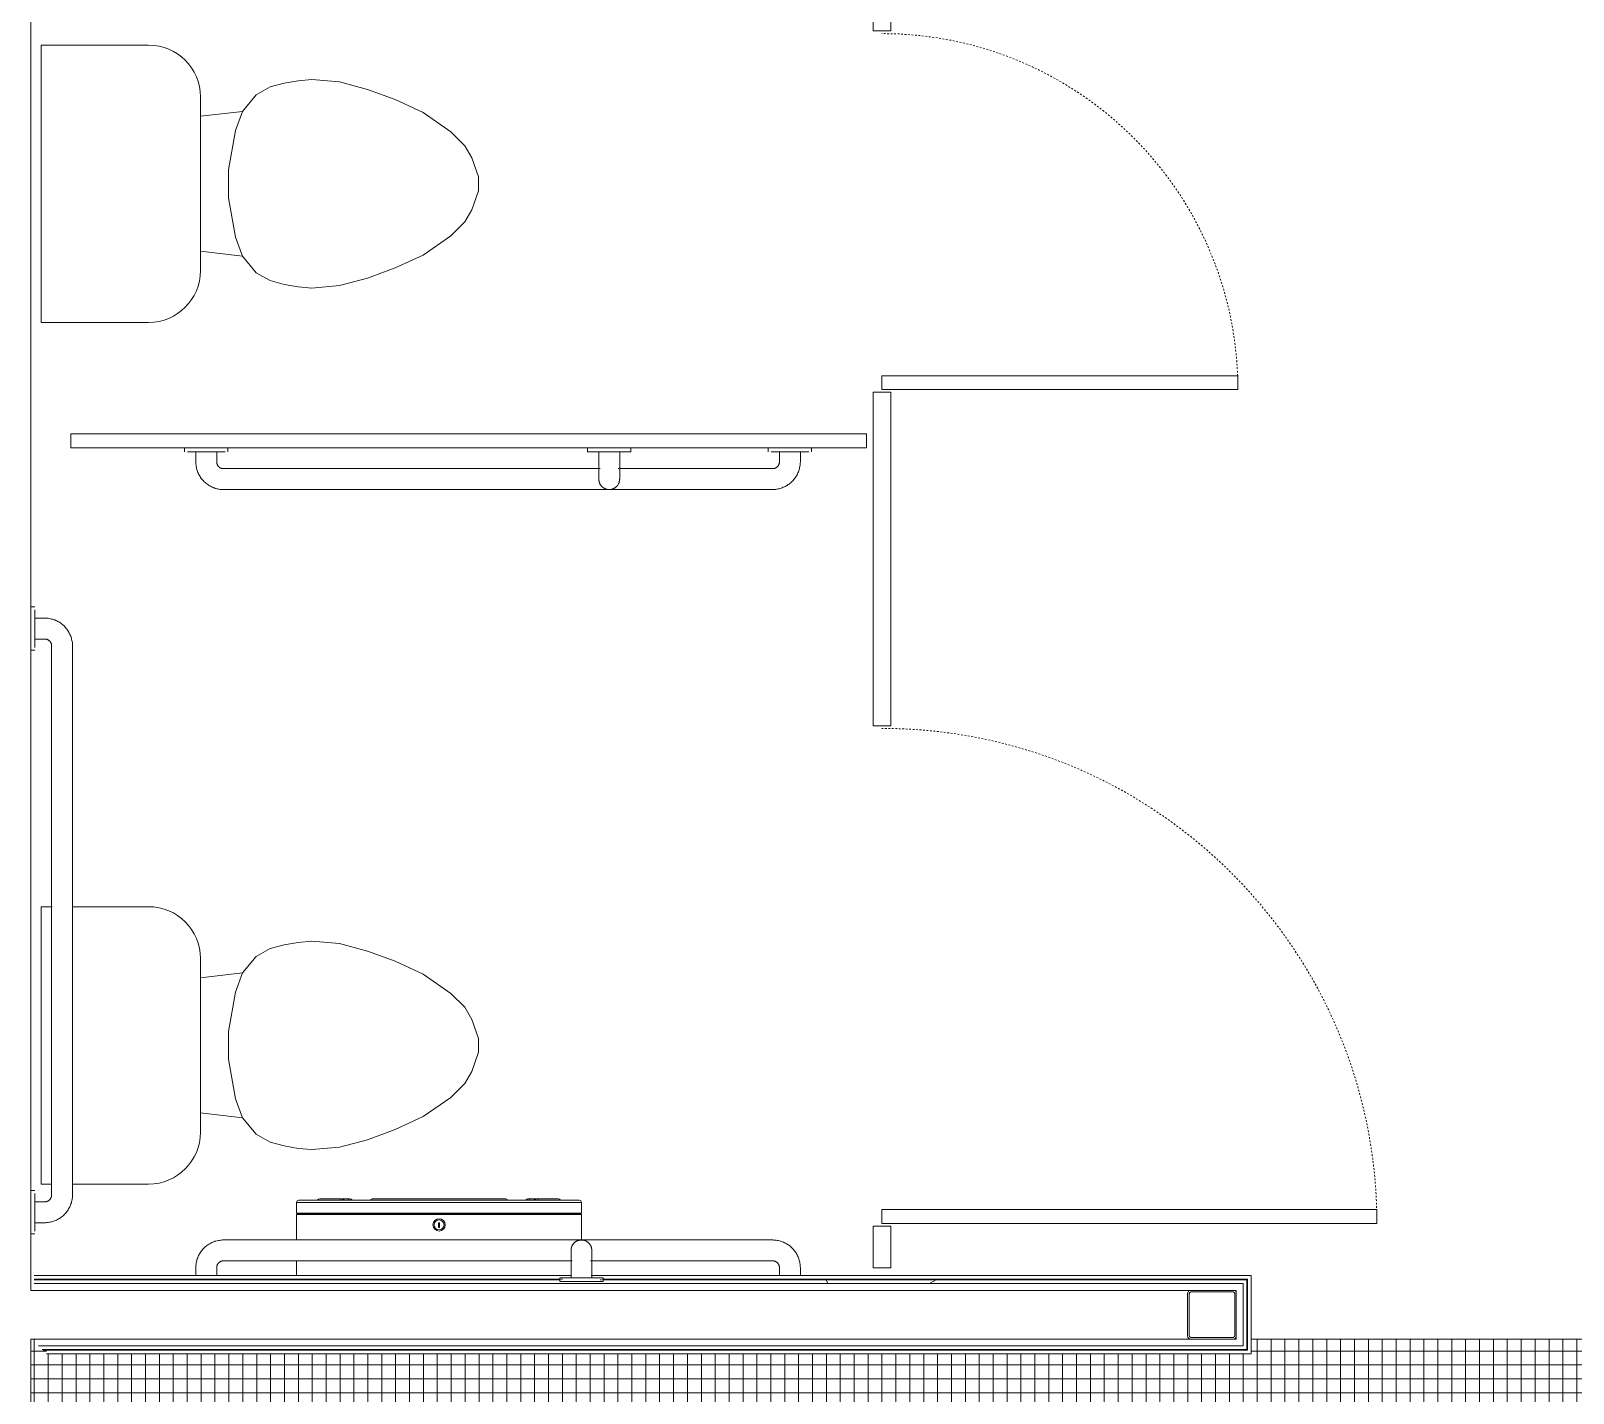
# Model space of a CAD drawing. Header units: inches. Extents: x 25369 to 33163, y -23509 to -20274.
# Drawn here: x 31452.5 to 31563.5, y -22699.3 to -22601.3 of the extents above; entities that cross this region are included whole.
import ezdxf

# ---------------------------------------------------------------- set-up
doc = ezdxf.new("R2010")
doc.units = ezdxf.units.IN
doc.header["$MEASUREMENT"] = 0
doc.linetypes.add('Dash', pattern=[0.25, 0.125, -0.125])
doc.linetypes.add('Dash_2_', pattern=[0.25, 0.125, -0.125])
for name, color, linetype, lineweight in [('A-FLOR', 192, 'Continuous', 13), ('A-FLOR-PATT', 8, 'Continuous', 13), ('A-WALL', 113, 'Continuous', 13), ('A-WALL-PATT', 111, 'Continuous', 25), ('I-WALL', 2, 'Continuous', 13), ('P-SANR-FIXT', 6, 'Continuous', 13), ('Q-SPCQ', 91, 'Continuous', 13), ('Q-SPCQ-HDLN', 91, 'Dash', 9), ('S-COLS', 52, 'Continuous', 13)]:
    doc.layers.add(name, color=color, linetype=linetype, lineweight=lineweight)
pattern_1 = [(296.565, (5959.904, 17.28), (0.0001, 115.19999), [12.88, -244.715]), (33.69, (5965.66, 5.76), (-0.00014, 115.19958), [20.768, -394.592]), (33.69, (6080.86, 5.76), (-0.00014, 115.19958), [20.768, -394.592]), (33.69, (6196.06, 5.76), (-0.00014, 115.19958), [20.768, -394.592]), (116.565, (5982.944, 17.28), (0.0001, 115.19999), [12.88, -244.715]), (213.69, (5977.18, 28.8), (-0.00014, 115.19958), [20.768, -394.592]), (213.69, (6092.38, 28.8), (-0.00014, 115.19958), [20.768, -394.592]), (213.69, (6207.58, 28.8), (-0.00014, 115.19958), [20.768, -394.592]), (26.565, (6005.98, 17.28), (0.0001, 115.2), [25.76, -231.836]), (26.565, (6121.18, 17.28), (0.0001, 115.2), [25.76, -231.836]), (270, (6029.02, 28.8), (115.2, 7e-15), [11.52, -103.68]), (225, (6029.02, 17.28), (-1e-14, 115.20042), [16.292, -146.626]), (135, (6017.5, 5.76), (1e-14, 115.20042), [16.292, -146.626]), (288.435, (5982.944, 51.84), (-0.00042, 115.19956), [18.215, -346.08]), (18.435, (5988.7, 34.56), (-0.0004, 115.19956), [18.215, -346.08]), (18.435, (6103.9, 34.56), (-0.0004, 115.19956), [18.215, -346.08]), (18.435, (6219.1, 34.56), (-0.0004, 115.19956), [18.215, -346.08]), (135, (6005.98, 40.32), (1e-14, 115.20042), [16.292, -146.626]), (180, (5994.46, 51.84), (-1e-14, -115.2), [11.52, -103.68]), (251.565, (5954.144, 80.64), (0.00042, 115.19956), [18.215, -346.08]), (315, (5948.38, 63.36), (-1e-14, 115.20042), [16.292, -146.626]), (71.565, (5959.904, 51.84), (0.00042, 115.19956), [18.215, -346.08]), (135, (5965.66, 69.12), (1e-14, 115.20042), [16.292, -146.626]), (225, (6000.22, 80.64), (-1e-14, 115.20042), [16.292, -146.626]), (123.69, (5988.704, 69.12), (-0.00014, 115.19958), [20.768, -394.592]), (123.69, (6103.904, 69.12), (-0.00014, 115.19958), [20.768, -394.592]), (26.565, (5977.18, 86.4), (0.0001, 115.2), [12.88, -244.715]), (26.565, (6092.38, 86.4), (0.0001, 115.2), [12.88, -244.715]), (315, (5988.7, 92.16), (-1e-14, 115.20042), [16.292, -146.626]), (213.69, (6040.54, 109.44), (-0.00014, 115.19958), [20.768, -394.592]), (213.69, (6155.74, 109.44), (-0.00014, 115.19958), [20.768, -394.592]), (213.69, (6270.94, 109.44), (-0.00014, 115.19958), [20.768, -394.592]), (296.565, (6023.264, 97.92), (0.0001, 115.19999), [12.88, -244.715]), (45, (6029.02, 86.4), (1e-14, 115.20042), [16.292, -146.626]), (90, (6040.54, 97.92), (-115.2, 7e-15), [11.52, -103.68]), (213.69, (5988.7, 115.2), (-0.00014, 115.19958), [20.768, -394.592]), (213.69, (6103.9, 115.2), (-0.00014, 115.19958), [20.768, -394.592]), (213.69, (6219.1, 115.2), (-0.00014, 115.19958), [20.768, -394.592]), (315, (5971.42, 103.68), (-1e-14, 115.20042), [8.146, -154.772]), (26.565, (5977.18, 97.92), (0.0001, 115.2), [12.88, -244.715]), (26.565, (6092.38, 97.92), (0.0001, 115.2), [12.88, -244.715]), (90, (5988.7, 103.68), (-115.2, 7e-15), [11.52, -103.68]), (333.435, (5942.62, 109.44), (-0.0001, 115.2), [12.88, -244.715]), (333.435, (6057.82, 109.44), (-0.0001, 115.2), [12.88, -244.715]), (243.435, (5954.144, 103.68), (-0.0001, 115.19999), [12.88, -244.715]), (161.565, (5948.38, 92.16), (0.0004, 115.19956), [18.215, -346.08]), (161.565, (6063.58, 92.16), (0.0004, 115.19956), [18.215, -346.08]), (161.565, (6178.78, 92.16), (0.0004, 115.19956), [18.215, -346.08]), (45, (5931.1, 97.92), (1e-14, 115.20042), [16.292, -146.626]), (26.565, (5936.86, 0), (0.0001, 115.2), [12.88, -244.715]), (26.565, (6052.06, 0), (0.0001, 115.2), [12.88, -244.715]), (116.565, (5948.384, 5.76), (0.0001, 115.19999), [12.88, -244.715]), (206.565, (5942.62, 17.28), (0.0001, 115.2), [12.88, -244.715]), (206.565, (6057.82, 17.28), (0.0001, 115.2), [12.88, -244.715]), (296.565, (5931.104, 11.52), (0.0001, 115.19999), [12.88, -244.715]), (14.036, (6017.5, 51.84), (0.0005, 115.19957), [23.749, -451.233]), (14.036, (6132.7, 51.84), (0.0005, 115.19957), [23.749, -451.233]), (14.036, (6247.9, 51.84), (0.0005, 115.19957), [23.749, -451.233]), (14.036, (6363.1, 51.84), (0.0005, 115.19957), [23.749, -451.233]), (135, (6040.54, 57.6), (1e-14, 115.20042), [16.292, -146.626]), (198.435, (6029.02, 69.12), (-0.0004, 115.19956), [18.215, -346.08]), (198.435, (6144.22, 69.12), (-0.0004, 115.19956), [18.215, -346.08]), (198.435, (6259.42, 69.12), (-0.0004, 115.19956), [18.215, -346.08]), (296.565, (6011.744, 63.36), (0.0001, 115.19999), [12.88, -244.715]), (333.435, (5936.86, 34.56), (-0.0001, 115.2), [12.88, -244.715]), (333.435, (6052.06, 34.56), (-0.0001, 115.2), [12.88, -244.715]), (45, (5948.38, 28.8), (1e-14, 115.20042), [8.146, -154.772]), (116.565, (5954.144, 34.56), (0.0001, 115.19999), [12.88, -244.715]), (225, (5948.38, 46.08), (-1e-14, 115.20042), [16.292, -146.626])]

# ---------------------------------------------------------------- blocks, each defined once
blk = doc.blocks.new('Toilet-Domestic-3D - Toilet-Domestic-3D-V34-Overall Floor Plan')
at = {"layer": 'P-SANR-FIXT', "color": 43, "lineweight": 9}
for p, q in [((-9.98, 19.48), (9.98, 19.48)), ((-9.98, 18.73), (-9.98, 19.48)), ((9.98, 19.48), (9.98, 18.7)), ((-9.98, 11.75), (-9.98, 17.23)), ((9.98, 17.25), (9.98, 11.75)), ((6.25, 8.02), (-6.25, 8.02)), ((-4.86, 8.02), (-5.21, 5)), ((4.86, 8.02), (5.21, 5)), ((-1, 6), (-3.84, 5.5)), ((1, 6), (-1, 6)), ((3.84, 5.5), (1, 6)), ((-5.21, 5), (-6.4, 4)), ((-3.84, 5.5), (-5.21, 5)), ((5.21, 5), (3.84, 5.5)), ((6.4, 4), (5.21, 5)), ((-6.4, 4), (-6.97, 3)), ((6.97, 3), (6.4, 4)), ((-6.97, 3), (-7.24, 2)), ((7.24, 2), (6.97, 3)), ((-7.24, 2), (-7.41, 1)), ((7.41, 1), (7.24, 2)), ((-7.41, 1), (-7.5, 0)), ((-7.5, 0), (-7.33, -1.99)), ((7.33, -1.99), (7.5, 0)), ((7.5, 0), (7.41, 1)), ((-7.33, -1.99), (-6.79, -4)), ((6.79, -4), (7.33, -1.99)), ((-6.79, -4), (-6.06, -6)), ((6.06, -6), (6.79, -4)), ((-6.06, -6), (-5.13, -8)), ((5.13, -8), (6.06, -6)), ((-5.13, -8), (-3.74, -10)), ((3.74, -10), (5.13, -8)), ((-3.74, -10), (-2.74, -11)), ((-2.74, -11), (-1.87, -11.5)), ((1.87, -11.5), (2.74, -11)), ((2.74, -11), (3.74, -10)), ((-1.87, -11.5), (-0.5, -12)), ((-0.5, -12), (0.5, -12)), ((0.5, -12), (1.87, -11.5))]:
    blk.add_line(p, q, dxfattribs=at)
for centre, start, end in [((-6.25, 11.75), 180, 270), ((6.25, 11.75), 270, 360)]:
    blk.add_arc(centre, 3.73, start, end, dxfattribs=at)
blk = doc.blocks.new('Toilet-Domestic-3D - Toilet-Domestic-3D-V35-Overall Floor Plan')
at = {"layer": 'P-SANR-FIXT', "color": 43, "lineweight": 9}
for p, q in [((-9.98, 19.48), (9.98, 19.48)), ((-9.98, 11.75), (-9.98, 19.48)), ((9.98, 19.48), (9.98, 11.75)), ((6.25, 8.02), (-6.25, 8.02)), ((-4.86, 8.02), (-5.21, 5)), ((4.86, 8.02), (5.21, 5)), ((-1, 6), (-3.84, 5.5)), ((1, 6), (-1, 6)), ((3.84, 5.5), (1, 6)), ((-5.21, 5), (-6.4, 4)), ((-3.84, 5.5), (-5.21, 5)), ((5.21, 5), (3.84, 5.5)), ((6.4, 4), (5.21, 5)), ((-6.4, 4), (-6.97, 3)), ((6.97, 3), (6.4, 4)), ((-6.97, 3), (-7.24, 2)), ((7.24, 2), (6.97, 3)), ((-7.24, 2), (-7.41, 1)), ((7.41, 1), (7.24, 2)), ((-7.41, 1), (-7.5, 0)), ((-7.5, 0), (-7.33, -1.99)), ((7.33, -1.99), (7.5, 0)), ((7.5, 0), (7.41, 1)), ((-7.33, -1.99), (-6.79, -4)), ((6.79, -4), (7.33, -1.99)), ((-6.79, -4), (-6.06, -6)), ((6.06, -6), (6.79, -4)), ((-6.06, -6), (-5.13, -8)), ((5.13, -8), (6.06, -6)), ((-5.13, -8), (-3.74, -10)), ((3.74, -10), (5.13, -8)), ((-3.74, -10), (-2.74, -11)), ((-2.74, -11), (-1.87, -11.5)), ((1.87, -11.5), (2.74, -11)), ((2.74, -11), (3.74, -10)), ((-1.87, -11.5), (-0.5, -12)), ((-0.5, -12), (0.5, -12)), ((0.5, -12), (1.87, -11.5))]:
    blk.add_line(p, q, dxfattribs=at)
for centre, start, end in [((-6.25, 11.75), 180, 270), ((6.25, 11.75), 270, 360)]:
    blk.add_arc(centre, 3.73, start, end, dxfattribs=at)
blk = doc.blocks.new('817_Grab_Bars - 8170-001420-V38-Overall Floor Plan')
at = {"layer": 'Q-SPCQ', "color": 43, "lineweight": 9}
for p, q in [((25574.77, -22688.3), (25535.27, -22688.3)), ((25533.27, -22690.3), (25533.27, -22690.87)), ((25534.77, -22690.87), (25534.77, -22690.3)), ((25535.27, -22689.8), (25560.36, -22689.8)), ((25561.67, -22689.8), (25574.77, -22689.8)), ((25575.27, -22690.3), (25575.27, -22690.87)), ((25576.77, -22690.87), (25576.77, -22690.3))]:
    blk.add_line(p, q, dxfattribs=at)
at = {"layer": 'Q-SPCQ', "color": 43, "lineweight": 9, "flags": 128}
for points in [[(25535.27, -22688.3), (25535.19, -22688.3), (25535.11, -22688.31), (25535.03, -22688.32), (25534.95, -22688.33), (25534.87, -22688.34), (25534.79, -22688.36), (25534.71, -22688.38), (25534.64, -22688.4), (25534.56, -22688.43), (25534.49, -22688.46), (25534.41, -22688.49), (25534.34, -22688.53), (25534.27, -22688.57), (25534.2, -22688.61), (25534.14, -22688.65), (25534.07, -22688.7), (25534.01, -22688.75), (25533.95, -22688.8), (25533.89, -22688.85), (25533.83, -22688.91), (25533.78, -22688.97), (25533.72, -22689.03), (25533.67, -22689.09), (25533.63, -22689.16), (25533.58, -22689.22), (25533.54, -22689.29), (25533.5, -22689.36), (25533.47, -22689.43), (25533.43, -22689.5), (25533.4, -22689.58), (25533.37, -22689.65), (25533.35, -22689.73), (25533.33, -22689.81), (25533.31, -22689.88), (25533.29, -22689.96), (25533.28, -22690.04), (25533.27, -22690.12), (25533.27, -22690.2), (25533.27, -22690.28), (25533.27, -22690.3)], [(25576.77, -22690.3), (25576.76, -22690.22), (25576.76, -22690.14), (25576.75, -22690.06), (25576.74, -22689.98), (25576.73, -22689.91), (25576.71, -22689.83), (25576.69, -22689.75), (25576.66, -22689.67), (25576.64, -22689.6), (25576.61, -22689.52), (25576.57, -22689.45), (25576.54, -22689.38), (25576.5, -22689.31), (25576.46, -22689.24), (25576.42, -22689.17), (25576.37, -22689.11), (25576.32, -22689.05), (25576.27, -22688.98), (25576.21, -22688.92), (25576.16, -22688.87), (25576.1, -22688.81), (25576.04, -22688.76), (25575.98, -22688.71), (25575.91, -22688.66), (25575.85, -22688.62), (25575.78, -22688.58), (25575.71, -22688.54), (25575.64, -22688.5), (25575.56, -22688.47), (25575.49, -22688.44), (25575.41, -22688.41), (25575.34, -22688.39), (25575.26, -22688.37), (25575.18, -22688.35), (25575.11, -22688.33), (25575.03, -22688.32), (25574.95, -22688.31), (25574.87, -22688.31), (25574.79, -22688.3), (25574.77, -22688.3)], [(25534.77, -22690.3), (25534.77, -22690.28), (25534.77, -22690.26), (25534.77, -22690.24), (25534.77, -22690.22), (25534.78, -22690.2), (25534.78, -22690.18), (25534.78, -22690.16), (25534.79, -22690.15), (25534.8, -22690.13), (25534.8, -22690.11), (25534.81, -22690.09), (25534.82, -22690.07), (25534.83, -22690.05), (25534.84, -22690.04), (25534.85, -22690.02), (25534.86, -22690), (25534.88, -22689.99), (25534.89, -22689.97), (25534.9, -22689.96), (25534.92, -22689.94), (25534.93, -22689.93), (25534.95, -22689.92), (25534.96, -22689.91), (25534.98, -22689.89), (25535, -22689.88), (25535.01, -22689.87), (25535.03, -22689.86), (25535.05, -22689.85), (25535.07, -22689.84), (25535.08, -22689.84), (25535.1, -22689.83), (25535.12, -22689.82), (25535.14, -22689.82), (25535.16, -22689.81), (25535.18, -22689.81), (25535.2, -22689.81), (25535.22, -22689.8), (25535.24, -22689.8), (25535.26, -22689.8), (25535.27, -22689.8)], [(25574.77, -22689.8), (25574.79, -22689.8), (25574.81, -22689.8), (25574.83, -22689.81), (25574.84, -22689.81), (25574.86, -22689.81), (25574.88, -22689.82), (25574.9, -22689.82), (25574.92, -22689.83), (25574.94, -22689.83), (25574.96, -22689.84), (25574.98, -22689.85), (25575, -22689.86), (25575.01, -22689.87), (25575.03, -22689.88), (25575.05, -22689.89), (25575.06, -22689.9), (25575.08, -22689.91), (25575.09, -22689.93), (25575.11, -22689.94), (25575.12, -22689.95), (25575.14, -22689.97), (25575.15, -22689.98), (25575.16, -22690), (25575.17, -22690.02), (25575.19, -22690.03), (25575.2, -22690.05), (25575.21, -22690.07), (25575.22, -22690.08), (25575.22, -22690.1), (25575.23, -22690.12), (25575.24, -22690.14), (25575.24, -22690.16), (25575.25, -22690.18), (25575.25, -22690.2), (25575.26, -22690.22), (25575.26, -22690.24), (25575.26, -22690.26), (25575.26, -22690.28), (25575.27, -22690.3), (25575.27, -22690.3)]]:
    blk.add_lwpolyline(points, dxfattribs=at)
blk = doc.blocks.new('Dispenser-Toilet_Tissue-Frost_Products_LTD_-Jumbo-169 - Steel-Brushed-Stainless_Steel-V39-Overall Floor Plan')
at = {"layer": 'Q-SPCQ', "color": 43, "lineweight": 9}
for p, q in [((25561.01, -22685.6), (25540.52, -22685.6)), ((25540.52, -22685.6), (25540.52, -22686.37)), ((25542.03, -22685.44), (25540.68, -22685.44)), ((25559.5, -22685.44), (25542.03, -22685.44)), ((25544.36, -22685.34), (25542.19, -22685.34)), ((25545.83, -22685.44), (25544.52, -22685.44)), ((25555.52, -22685.34), (25546.01, -22685.34)), ((25557.01, -22685.44), (25555.7, -22685.44)), ((25559.34, -22685.34), (25557.17, -22685.34)), ((25560.86, -22685.44), (25559.5, -22685.44)), ((25561.01, -22686.37), (25561.01, -22685.6)), ((25540.52, -22686.37), (25540.58, -22686.37)), ((25540.52, -22686.46), (25561.01, -22686.46)), ((25540.52, -22686.46), (25540.52, -22688.31)), ((25540.58, -22686.37), (25560.96, -22686.37)), ((25540.58, -22686.37), (25540.58, -22686.4)), ((25560.96, -22686.4), (25540.58, -22686.4)), ((25550.81, -22687.06), (25550.73, -22687.06)), ((25550.73, -22687.06), (25550.73, -22687.4)), ((25550.81, -22687.4), (25550.81, -22687.06)), ((25560.96, -22686.4), (25560.96, -22686.37)), ((25560.96, -22686.37), (25561.01, -22686.37)), ((25561.01, -22688.33), (25561.01, -22686.46)), ((25550.73, -22687.4), (25550.81, -22687.4)), ((25540.52, -22689.8), (25540.52, -22690.87))]:
    blk.add_line(p, q, dxfattribs=at)
for radius in [0.438, 0.358]:
    blk.add_circle((25550.77, -22687.22), radius, dxfattribs=at)
for centre, radius, start, end in [((25540.68, -22685.6), 0.16, 90, 180), ((25542.19, -22685.52), 0.18, 90, 153.6122), ((25543.74, -22685.46), 0.118, 100.8116, 172.3569), ((25543.74, -22685.49), 0.151, 19.6341, 87.321), ((25543.76, -22685.49), 0.151, 19.6341, 86.8331), ((25543.77, -22685.52), 0.18, 26.3878, 90), ((25544.34, -22685.46), 0.119, 100.0401, 171.5195), ((25544.34, -22685.49), 0.151, 19.6341, 87.321), ((25544.35, -22685.49), 0.151, 19.6341, 87.321), ((25544.36, -22685.52), 0.18, 26.3878, 90), ((25546.01, -22685.56), 0.22, 90, 146.9443), ((25555.52, -22685.56), 0.22, 33.0557, 90), ((25557.17, -22685.52), 0.18, 90, 153.6122), ((25557.18, -22685.49), 0.151, 92.679, 160.3659), ((25557.19, -22685.49), 0.151, 92.679, 160.3659), ((25557.19, -22685.46), 0.119, 8.4805, 79.9599), ((25557.76, -22685.52), 0.18, 90, 153.6084), ((25557.77, -22685.49), 0.151, 93.1667, 160.3726), ((25557.79, -22685.49), 0.151, 92.679, 160.3653), ((25557.79, -22685.46), 0.118, 7.6431, 79.1884), ((25559.34, -22685.52), 0.18, 26.3878, 90), ((25560.85, -22685.6), 0.16, 0, 89.0019), ((25540.58, -22686.46), 0.06, 90, 180), ((25560.95, -22686.46), 0.0601, 0, 87.3185)]:
    blk.add_arc(centre, radius, start, end, dxfattribs=at)
blk = doc.blocks.new('Partition-Floor_Braced-Bradley_Corp-St_Stl-ADA-N_Stalls - ADA _optional_ _ n Standard Stalls-320692-Overall Floor Plan')
at = {"layer": 'Q-SPCQ', "color": 43, "lineweight": 9}
for p, q in [((68.5, -0.88), (67.5, -0.88)), ((67.5, -0.88), (67.5, -58.13)), ((68.5, -58.13), (68.5, -0.88)), ((105.5, -0.88), (104.5, -0.88)), ((104.5, -0.88), (104.5, -58.13)), ((105.5, -58.13), (105.5, -0.88)), ((142.5, -0.88), (141.5, -0.88)), ((141.5, -0.88), (141.5, -58.13)), ((142.5, -58.13), (142.5, -0.88)), ((179.5, -0.88), (178.5, -0.88)), ((178.5, -0.88), (178.5, -58.13)), ((179.5, -58.13), (179.5, -0.88)), ((11.5, -58.63), (8.5, -58.63)), ((8.5, -58.63), (8.5, -59.88)), ((11.5, -59.88), (11.5, -58.63)), ((71.5, -58.63), (47.5, -58.63)), ((47.5, -58.63), (47.5, -59.88)), ((67.5, -58.13), (68.5, -58.13)), ((71.5, -59.88), (71.5, -58.63)), ((97.5, -58.63), (97.5, -59.88)), ((108.5, -58.63), (97.5, -58.63)), ((104.5, -58.13), (105.5, -58.13)), ((108.5, -59.88), (108.5, -58.63)), ((134.5, -58.63), (134.5, -59.88)), ((145.5, -58.63), (134.5, -58.63)), ((141.5, -58.13), (142.5, -58.13)), ((145.5, -59.88), (145.5, -58.63)), ((180, -58.63), (171.5, -58.63)), ((171.5, -58.63), (171.5, -59.88)), ((178.5, -58.13), (179.5, -58.13)), ((180, -59.88), (180, -58.63)), ((8.5, -59.88), (11.5, -59.88)), ((12.69, -59.25), (11.69, -59.25)), ((11.69, -59.25), (11.69, -94.87)), ((12.69, -94.87), (12.69, -59.25)), ((47.5, -59.88), (71.5, -59.88)), ((72.69, -59.25), (71.69, -59.25)), ((71.69, -59.25), (71.69, -84.87)), ((72.69, -84.87), (72.69, -59.25)), ((97.5, -59.88), (108.5, -59.88)), ((109.69, -59.25), (108.69, -59.25)), ((108.69, -59.25), (108.69, -84.87)), ((109.69, -84.87), (109.69, -59.25)), ((134.5, -59.88), (145.5, -59.88)), ((146.69, -59.25), (145.69, -59.25)), ((145.69, -59.25), (145.69, -84.87)), ((146.69, -84.87), (146.69, -59.25)), ((171.5, -59.88), (180, -59.88)), ((71.69, -84.87), (72.69, -84.87)), ((108.69, -84.87), (109.69, -84.87)), ((145.69, -84.87), (146.69, -84.87)), ((11.69, -94.87), (12.69, -94.87))]:
    blk.add_line(p, q, dxfattribs=at)
at = {"layer": 'Q-SPCQ-HDLN', "color": 43, "linetype": 'Dash_2_'}
for centre, radius, start in [((11.69, -59.25), 35.62, 271.7908), ((71.69, -59.25), 25.62, 272.2042), ((108.69, -59.25), 25.62, 272.2042), ((145.69, -59.25), 25.62, 272.2042)]:
    blk.add_arc(centre, radius, start, 360, dxfattribs=at)
blk = doc.blocks.new('817_Grab_Bars - 8170-001420-V41-Overall Floor Plan')
at = {"layer": 'Q-SPCQ', "color": 43, "lineweight": 9}
for p, q in [((25532.45, -22631.3), (25532.45, -22631.58)), ((25534.02, -22631.58), (25532.66, -22631.58)), ((25533.27, -22631.58), (25533.27, -22632.3)), ((25535.37, -22631.58), (25534.02, -22631.58)), ((25534.77, -22632.3), (25534.77, -22631.58)), ((25535.58, -22631.58), (25535.58, -22631.3)), ((25574.45, -22631.3), (25574.45, -22631.58)), ((25576.02, -22631.58), (25574.66, -22631.58)), ((25575.27, -22631.58), (25575.27, -22632.3)), ((25577.37, -22631.58), (25576.02, -22631.58)), ((25576.77, -22632.3), (25576.77, -22631.58)), ((25577.58, -22631.58), (25577.58, -22631.3)), ((25562.36, -22632.8), (25535.27, -22632.8)), ((25574.77, -22632.8), (25563.67, -22632.8)), ((25535.27, -22634.3), (25574.77, -22634.3))]:
    blk.add_line(p, q, dxfattribs=at)
at = {"layer": 'Q-SPCQ', "color": 43, "lineweight": 9, "flags": 128}
for points in [[(25533.27, -22632.3), (25533.27, -22632.38), (25533.27, -22632.46), (25533.28, -22632.54), (25533.29, -22632.62), (25533.31, -22632.7), (25533.32, -22632.78), (25533.34, -22632.86), (25533.37, -22632.93), (25533.39, -22633.01), (25533.42, -22633.08), (25533.46, -22633.15), (25533.49, -22633.23), (25533.53, -22633.3), (25533.57, -22633.37), (25533.61, -22633.43), (25533.66, -22633.5), (25533.71, -22633.56), (25533.76, -22633.62), (25533.82, -22633.68), (25533.87, -22633.74), (25533.93, -22633.79), (25533.99, -22633.84), (25534.05, -22633.89), (25534.12, -22633.94), (25534.18, -22633.99), (25534.25, -22634.03), (25534.32, -22634.07), (25534.39, -22634.1), (25534.47, -22634.14), (25534.54, -22634.17), (25534.62, -22634.19), (25534.69, -22634.22), (25534.77, -22634.24), (25534.85, -22634.26), (25534.93, -22634.27), (25535, -22634.29), (25535.08, -22634.29), (25535.16, -22634.3), (25535.24, -22634.3), (25535.27, -22634.3)], [(25535.27, -22632.8), (25535.25, -22632.8), (25535.23, -22632.8), (25535.21, -22632.8), (25535.19, -22632.8), (25535.17, -22632.79), (25535.15, -22632.79), (25535.13, -22632.78), (25535.11, -22632.78), (25535.09, -22632.77), (25535.07, -22632.76), (25535.05, -22632.76), (25535.03, -22632.75), (25535.02, -22632.74), (25535, -22632.73), (25534.98, -22632.72), (25534.97, -22632.7), (25534.95, -22632.69), (25534.94, -22632.68), (25534.92, -22632.67), (25534.91, -22632.65), (25534.89, -22632.64), (25534.88, -22632.62), (25534.87, -22632.61), (25534.86, -22632.59), (25534.84, -22632.57), (25534.83, -22632.56), (25534.82, -22632.54), (25534.82, -22632.52), (25534.81, -22632.5), (25534.8, -22632.48), (25534.79, -22632.47), (25534.79, -22632.45), (25534.78, -22632.43), (25534.78, -22632.41), (25534.77, -22632.39), (25534.77, -22632.37), (25534.77, -22632.35), (25534.77, -22632.33), (25534.77, -22632.31), (25534.77, -22632.3)], [(25574.77, -22634.3), (25574.85, -22634.3), (25574.93, -22634.3), (25575, -22634.29), (25575.08, -22634.28), (25575.16, -22634.26), (25575.24, -22634.25), (25575.32, -22634.22), (25575.39, -22634.2), (25575.47, -22634.17), (25575.54, -22634.14), (25575.62, -22634.11), (25575.69, -22634.08), (25575.76, -22634.04), (25575.83, -22634), (25575.89, -22633.95), (25575.96, -22633.91), (25576.02, -22633.86), (25576.08, -22633.81), (25576.14, -22633.75), (25576.2, -22633.7), (25576.25, -22633.64), (25576.31, -22633.58), (25576.36, -22633.51), (25576.4, -22633.45), (25576.45, -22633.38), (25576.49, -22633.32), (25576.53, -22633.25), (25576.57, -22633.17), (25576.6, -22633.1), (25576.63, -22633.03), (25576.66, -22632.95), (25576.68, -22632.88), (25576.7, -22632.8), (25576.72, -22632.72), (25576.74, -22632.64), (25576.75, -22632.56), (25576.76, -22632.48), (25576.76, -22632.4), (25576.77, -22632.32), (25576.77, -22632.3)], [(25575.27, -22632.3), (25575.26, -22632.32), (25575.26, -22632.34), (25575.26, -22632.36), (25575.26, -22632.38), (25575.26, -22632.4), (25575.25, -22632.42), (25575.25, -22632.44), (25575.24, -22632.46), (25575.23, -22632.48), (25575.23, -22632.5), (25575.22, -22632.52), (25575.21, -22632.53), (25575.2, -22632.55), (25575.19, -22632.57), (25575.18, -22632.59), (25575.17, -22632.6), (25575.15, -22632.62), (25575.14, -22632.63), (25575.13, -22632.65), (25575.11, -22632.66), (25575.1, -22632.68), (25575.08, -22632.69), (25575.07, -22632.7), (25575.05, -22632.71), (25575.04, -22632.72), (25575.02, -22632.73), (25575, -22632.74), (25574.98, -22632.75), (25574.96, -22632.76), (25574.95, -22632.77), (25574.93, -22632.78), (25574.91, -22632.78), (25574.89, -22632.79), (25574.87, -22632.79), (25574.85, -22632.8), (25574.83, -22632.8), (25574.81, -22632.8), (25574.79, -22632.8), (25574.77, -22632.8), (25574.77, -22632.8)]]:
    blk.add_lwpolyline(points, dxfattribs=at)
blk = doc.blocks.new('817_Grab_Bars - 8170-001420-V47-Overall Floor Plan')
at = {"layer": 'Q-SPCQ', "color": 43, "lineweight": 9}
for p, q in [((25509.39, -22642.74), (25509.11, -22642.74)), ((25509.11, -22643.55), (25508.39, -22643.55)), ((25509.11, -22644.3), (25509.11, -22642.95)), ((25509.11, -22645.66), (25509.11, -22644.3)), ((25506.39, -22645.55), (25506.39, -22685.05)), ((25507.89, -22685.05), (25507.89, -22645.55)), ((25508.39, -22645.05), (25509.11, -22645.05)), ((25509.11, -22645.87), (25509.39, -22645.87)), ((25509.39, -22684.74), (25509.11, -22684.74)), ((25509.11, -22686.3), (25509.11, -22684.95)), ((25509.11, -22685.55), (25508.39, -22685.55)), ((25508.39, -22687.05), (25509.11, -22687.05)), ((25509.11, -22687.66), (25509.11, -22686.3)), ((25509.11, -22687.87), (25509.39, -22687.87))]:
    blk.add_line(p, q, dxfattribs=at)
at = {"layer": 'Q-SPCQ', "color": 43, "lineweight": 9, "flags": 128}
for points in [[(25508.39, -22643.55), (25508.31, -22643.55), (25508.23, -22643.56), (25508.15, -22643.57), (25508.07, -22643.58), (25507.99, -22643.59), (25507.91, -22643.61), (25507.84, -22643.63), (25507.76, -22643.65), (25507.69, -22643.68), (25507.61, -22643.71), (25507.54, -22643.74), (25507.47, -22643.78), (25507.4, -22643.82), (25507.33, -22643.86), (25507.26, -22643.9), (25507.2, -22643.95), (25507.13, -22644), (25507.07, -22644.05), (25507.01, -22644.1), (25506.96, -22644.16), (25506.9, -22644.22), (25506.85, -22644.28), (25506.8, -22644.34), (25506.75, -22644.41), (25506.71, -22644.47), (25506.67, -22644.54), (25506.63, -22644.61), (25506.59, -22644.68), (25506.56, -22644.75), (25506.53, -22644.83), (25506.5, -22644.9), (25506.47, -22644.98), (25506.45, -22645.06), (25506.43, -22645.13), (25506.42, -22645.21), (25506.41, -22645.29), (25506.4, -22645.37), (25506.39, -22645.45), (25506.39, -22645.53), (25506.39, -22645.55)], [(25507.89, -22645.55), (25507.89, -22645.53), (25507.89, -22645.51), (25507.89, -22645.49), (25507.9, -22645.47), (25507.9, -22645.45), (25507.9, -22645.43), (25507.91, -22645.41), (25507.92, -22645.4), (25507.92, -22645.38), (25507.93, -22645.36), (25507.94, -22645.34), (25507.95, -22645.32), (25507.96, -22645.3), (25507.97, -22645.29), (25507.98, -22645.27), (25507.99, -22645.25), (25508, -22645.24), (25508.01, -22645.22), (25508.03, -22645.21), (25508.04, -22645.19), (25508.06, -22645.18), (25508.07, -22645.17), (25508.09, -22645.16), (25508.1, -22645.14), (25508.12, -22645.13), (25508.14, -22645.12), (25508.15, -22645.11), (25508.17, -22645.1), (25508.19, -22645.09), (25508.21, -22645.09), (25508.23, -22645.08), (25508.25, -22645.07), (25508.27, -22645.07), (25508.29, -22645.06), (25508.31, -22645.06), (25508.33, -22645.06), (25508.34, -22645.05), (25508.36, -22645.05), (25508.38, -22645.05), (25508.39, -22645.05)], [(25506.39, -22685.05), (25506.39, -22685.13), (25506.4, -22685.21), (25506.4, -22685.29), (25506.42, -22685.37), (25506.43, -22685.45), (25506.45, -22685.53), (25506.47, -22685.61), (25506.49, -22685.68), (25506.52, -22685.76), (25506.55, -22685.83), (25506.58, -22685.9), (25506.62, -22685.98), (25506.65, -22686.05), (25506.7, -22686.12), (25506.74, -22686.18), (25506.79, -22686.25), (25506.84, -22686.31), (25506.89, -22686.37), (25506.94, -22686.43), (25507, -22686.49), (25507.06, -22686.54), (25507.12, -22686.59), (25507.18, -22686.64), (25507.24, -22686.69), (25507.31, -22686.74), (25507.38, -22686.78), (25507.45, -22686.82), (25507.52, -22686.85), (25507.59, -22686.89), (25507.67, -22686.92), (25507.74, -22686.94), (25507.82, -22686.97), (25507.89, -22686.99), (25507.97, -22687.01), (25508.05, -22687.02), (25508.13, -22687.04), (25508.21, -22687.04), (25508.29, -22687.05), (25508.37, -22687.05), (25508.39, -22687.05)], [(25508.39, -22685.55), (25508.37, -22685.55), (25508.35, -22685.55), (25508.33, -22685.55), (25508.31, -22685.55), (25508.29, -22685.54), (25508.27, -22685.54), (25508.25, -22685.53), (25508.23, -22685.53), (25508.21, -22685.52), (25508.2, -22685.51), (25508.18, -22685.51), (25508.16, -22685.5), (25508.14, -22685.49), (25508.12, -22685.48), (25508.11, -22685.47), (25508.09, -22685.45), (25508.08, -22685.44), (25508.06, -22685.43), (25508.05, -22685.42), (25508.03, -22685.4), (25508.02, -22685.39), (25508, -22685.37), (25507.99, -22685.36), (25507.98, -22685.34), (25507.97, -22685.32), (25507.96, -22685.31), (25507.95, -22685.29), (25507.94, -22685.27), (25507.93, -22685.25), (25507.92, -22685.23), (25507.92, -22685.22), (25507.91, -22685.2), (25507.91, -22685.18), (25507.9, -22685.16), (25507.9, -22685.14), (25507.89, -22685.12), (25507.89, -22685.1), (25507.89, -22685.08), (25507.89, -22685.06), (25507.89, -22685.05)]]:
    blk.add_lwpolyline(points, dxfattribs=at)
blk = doc.blocks.new('817_Grab_Bars - 8170-001180-V48-Overall Floor Plan')
at = {"layer": 'Q-SPCQ', "color": 43, "lineweight": 9}
for p, q in [((25468.2, -22631.3), (25468.2, -22631.58)), ((25468.2, -22631.3), (25468.2, -22631.58)), ((25471.33, -22631.58), (25468.2, -22631.58)), ((25469.02, -22631.58), (25469.02, -22632.3)), ((25469.02, -22631.58), (25469.02, -22632.3)), ((25470.52, -22632.3), (25470.52, -22631.58)), ((25470.52, -22632.3), (25470.52, -22631.58)), ((25471.12, -22631.58), (25471.33, -22631.58)), ((25471.33, -22631.58), (25471.12, -22631.58)), ((25471.12, -22631.58), (25471.33, -22631.58)), ((25471.33, -22631.58), (25471.33, -22631.3)), ((25471.33, -22631.58), (25471.33, -22631.3))]:
    blk.add_line(p, q, dxfattribs=at)
at = {"layer": 'Q-SPCQ', "color": 43, "lineweight": 9, "flags": 128}
for points in [[(25469.02, -22632.3), (25469.02, -22632.35), (25469.02, -22632.4), (25469.02, -22632.45), (25469.02, -22632.5), (25469.02, -22632.55), (25469.02, -22632.6), (25469.02, -22632.65), (25469.02, -22632.7), (25469.02, -22632.74), (25469.02, -22632.79), (25469.02, -22632.84), (25469.02, -22632.88), (25469.02, -22632.92), (25469.02, -22632.97), (25469.02, -22633.01), (25469.02, -22633.05), (25469.02, -22633.09), (25469.02, -22633.13), (25469.02, -22633.16), (25469.02, -22633.2), (25469.02, -22633.23), (25469.02, -22633.27), (25469.02, -22633.3), (25469.02, -22633.33), (25469.02, -22633.35), (25469.02, -22633.38), (25469.02, -22633.41), (25469.02, -22633.43), (25469.02, -22633.45), (25469.02, -22633.47), (25469.02, -22633.49), (25469.02, -22633.5), (25469.02, -22633.51), (25469.02, -22633.53), (25469.02, -22633.53), (25469.02, -22633.54), (25469.02, -22633.55), (25469.02, -22633.55), (25469.02, -22633.55)], [(25469.02, -22633.55), (25469.02, -22633.55), (25469.02, -22633.55), (25469.02, -22633.54), (25469.02, -22633.54), (25469.02, -22633.53), (25469.02, -22633.52), (25469.02, -22633.5), (25469.02, -22633.49), (25469.02, -22633.47), (25469.02, -22633.45), (25469.02, -22633.43), (25469.02, -22633.41), (25469.02, -22633.39), (25469.02, -22633.36), (25469.02, -22633.33), (25469.02, -22633.31), (25469.02, -22633.27), (25469.02, -22633.24), (25469.02, -22633.21), (25469.02, -22633.17), (25469.02, -22633.14), (25469.02, -22633.1), (25469.02, -22633.06), (25469.02, -22633.02), (25469.02, -22632.98), (25469.02, -22632.94), (25469.02, -22632.89), (25469.02, -22632.85), (25469.02, -22632.8), (25469.02, -22632.76), (25469.02, -22632.71), (25469.02, -22632.66), (25469.02, -22632.61), (25469.02, -22632.56), (25469.02, -22632.52), (25469.02, -22632.47), (25469.02, -22632.42), (25469.02, -22632.37), (25469.02, -22632.32), (25469.02, -22632.3)], [(25470.52, -22633.55), (25470.52, -22633.55), (25470.52, -22633.55), (25470.52, -22633.54), (25470.52, -22633.54), (25470.52, -22633.53), (25470.52, -22633.52), (25470.52, -22633.5), (25470.52, -22633.49), (25470.52, -22633.47), (25470.52, -22633.45), (25470.52, -22633.43), (25470.52, -22633.41), (25470.52, -22633.39), (25470.52, -22633.36), (25470.52, -22633.33), (25470.52, -22633.31), (25470.52, -22633.27), (25470.52, -22633.24), (25470.52, -22633.21), (25470.52, -22633.17), (25470.52, -22633.14), (25470.52, -22633.1), (25470.52, -22633.06), (25470.52, -22633.02), (25470.52, -22632.98), (25470.52, -22632.94), (25470.52, -22632.89), (25470.52, -22632.85), (25470.52, -22632.8), (25470.52, -22632.76), (25470.52, -22632.71), (25470.52, -22632.66), (25470.52, -22632.61), (25470.52, -22632.56), (25470.52, -22632.52), (25470.52, -22632.47), (25470.52, -22632.42), (25470.52, -22632.37), (25470.52, -22632.32), (25470.52, -22632.3)], [(25470.52, -22632.3), (25470.52, -22632.35), (25470.52, -22632.4), (25470.52, -22632.45), (25470.52, -22632.5), (25470.52, -22632.55), (25470.52, -22632.6), (25470.52, -22632.65), (25470.52, -22632.7), (25470.52, -22632.74), (25470.52, -22632.79), (25470.52, -22632.84), (25470.52, -22632.88), (25470.52, -22632.92), (25470.52, -22632.97), (25470.52, -22633.01), (25470.52, -22633.05), (25470.52, -22633.09), (25470.52, -22633.13), (25470.52, -22633.16), (25470.52, -22633.2), (25470.52, -22633.23), (25470.52, -22633.27), (25470.52, -22633.3), (25470.52, -22633.33), (25470.52, -22633.35), (25470.52, -22633.38), (25470.52, -22633.41), (25470.52, -22633.43), (25470.52, -22633.45), (25470.52, -22633.47), (25470.52, -22633.49), (25470.52, -22633.5), (25470.52, -22633.51), (25470.52, -22633.53), (25470.52, -22633.53), (25470.52, -22633.54), (25470.52, -22633.55), (25470.52, -22633.55), (25470.52, -22633.55)], [(25469.77, -22634.3), (25469.74, -22634.3), (25469.71, -22634.3), (25469.68, -22634.3), (25469.65, -22634.29), (25469.62, -22634.29), (25469.59, -22634.28), (25469.56, -22634.27), (25469.53, -22634.26), (25469.5, -22634.25), (25469.47, -22634.24), (25469.45, -22634.23), (25469.42, -22634.22), (25469.39, -22634.2), (25469.37, -22634.19), (25469.34, -22634.17), (25469.32, -22634.15), (25469.29, -22634.14), (25469.27, -22634.12), (25469.25, -22634.1), (25469.23, -22634.08), (25469.21, -22634.05), (25469.19, -22634.03), (25469.17, -22634.01), (25469.15, -22633.98), (25469.13, -22633.96), (25469.12, -22633.93), (25469.1, -22633.91), (25469.09, -22633.88), (25469.08, -22633.85), (25469.07, -22633.82), (25469.06, -22633.8), (25469.05, -22633.77), (25469.04, -22633.74), (25469.03, -22633.71), (25469.03, -22633.68), (25469.02, -22633.65), (25469.02, -22633.62), (25469.02, -22633.59), (25469.02, -22633.56), (25469.02, -22633.55)], [(25470.52, -22633.55), (25470.51, -22633.58), (25470.51, -22633.61), (25470.51, -22633.64), (25470.51, -22633.67), (25470.5, -22633.7), (25470.49, -22633.73), (25470.49, -22633.76), (25470.48, -22633.79), (25470.47, -22633.82), (25470.46, -22633.84), (25470.44, -22633.87), (25470.43, -22633.9), (25470.42, -22633.93), (25470.4, -22633.95), (25470.38, -22633.98), (25470.37, -22634), (25470.35, -22634.02), (25470.33, -22634.05), (25470.31, -22634.07), (25470.29, -22634.09), (25470.27, -22634.11), (25470.24, -22634.13), (25470.22, -22634.15), (25470.2, -22634.17), (25470.17, -22634.18), (25470.14, -22634.2), (25470.12, -22634.21), (25470.09, -22634.23), (25470.06, -22634.24), (25470.04, -22634.25), (25470.01, -22634.26), (25469.98, -22634.27), (25469.95, -22634.28), (25469.92, -22634.29), (25469.89, -22634.29), (25469.86, -22634.3), (25469.83, -22634.3), (25469.8, -22634.3), (25469.77, -22634.3), (25469.77, -22634.3)]]:
    blk.add_lwpolyline(points, dxfattribs=at)
blk = doc.blocks.new('817_Grab_Bars - 8170-001180-25756-Overall Floor Plan')
at = {"layer": 'Q-SPCQ', "color": 43, "lineweight": 9}
for p, q in [((25469.02, -22690.3), (25469.02, -22691.02)), ((25469.02, -22690.3), (25469.02, -22690.87)), ((25470.52, -22691.02), (25470.52, -22690.3)), ((25470.52, -22690.87), (25470.52, -22690.3)), ((25468.2, -22691.02), (25468.2, -22691.3)), ((25468.2, -22691.02), (25471.33, -22691.02)), ((25468.41, -22691.02), (25468.2, -22691.02)), ((25471.33, -22691.3), (25468.2, -22691.3)), ((25471.12, -22691.3), (25471.33, -22691.3)), ((25471.33, -22691.3), (25471.33, -22691.02))]:
    blk.add_line(p, q, dxfattribs=at)
at = {"layer": 'Q-SPCQ', "color": 43, "lineweight": 9, "flags": 128}
for points in [[(25469.02, -22689.05), (25469.02, -22689.02), (25469.02, -22688.99), (25469.02, -22688.96), (25469.02, -22688.93), (25469.03, -22688.9), (25469.04, -22688.87), (25469.04, -22688.85), (25469.05, -22688.82), (25469.06, -22688.79), (25469.07, -22688.76), (25469.09, -22688.73), (25469.1, -22688.71), (25469.11, -22688.68), (25469.13, -22688.65), (25469.15, -22688.63), (25469.16, -22688.6), (25469.18, -22688.58), (25469.2, -22688.56), (25469.22, -22688.54), (25469.24, -22688.51), (25469.26, -22688.49), (25469.29, -22688.47), (25469.31, -22688.46), (25469.34, -22688.44), (25469.36, -22688.42), (25469.39, -22688.41), (25469.41, -22688.39), (25469.44, -22688.38), (25469.47, -22688.37), (25469.49, -22688.35), (25469.52, -22688.34), (25469.55, -22688.33), (25469.58, -22688.33), (25469.61, -22688.32), (25469.64, -22688.31), (25469.67, -22688.31), (25469.7, -22688.31), (25469.73, -22688.3), (25469.76, -22688.3), (25469.77, -22688.3)], [(25469.02, -22689.05), (25469.02, -22689.05), (25469.02, -22689.06), (25469.02, -22689.06), (25469.02, -22689.07), (25469.02, -22689.08), (25469.02, -22689.09), (25469.02, -22689.1), (25469.02, -22689.12), (25469.02, -22689.13), (25469.02, -22689.15), (25469.02, -22689.17), (25469.02, -22689.19), (25469.02, -22689.22), (25469.02, -22689.24), (25469.02, -22689.27), (25469.02, -22689.3), (25469.02, -22689.33), (25469.02, -22689.36), (25469.02, -22689.4), (25469.02, -22689.43), (25469.02, -22689.47), (25469.02, -22689.51), (25469.02, -22689.55), (25469.02, -22689.59), (25469.02, -22689.63), (25469.02, -22689.67), (25469.02, -22689.71), (25469.02, -22689.76), (25469.02, -22689.8), (25469.02, -22689.85), (25469.02, -22689.9), (25469.02, -22689.94), (25469.02, -22689.99), (25469.02, -22690.04), (25469.02, -22690.09), (25469.02, -22690.14), (25469.02, -22690.19), (25469.02, -22690.24), (25469.02, -22690.29), (25469.02, -22690.3)], [(25469.02, -22690.3), (25469.02, -22690.25), (25469.02, -22690.2), (25469.02, -22690.15), (25469.02, -22690.1), (25469.02, -22690.05), (25469.02, -22690.01), (25469.02, -22689.96), (25469.02, -22689.91), (25469.02, -22689.86), (25469.02, -22689.82), (25469.02, -22689.77), (25469.02, -22689.73), (25469.02, -22689.68), (25469.02, -22689.64), (25469.02, -22689.6), (25469.02, -22689.56), (25469.02, -22689.52), (25469.02, -22689.48), (25469.02, -22689.44), (25469.02, -22689.41), (25469.02, -22689.37), (25469.02, -22689.34), (25469.02, -22689.31), (25469.02, -22689.28), (25469.02, -22689.25), (25469.02, -22689.22), (25469.02, -22689.2), (25469.02, -22689.18), (25469.02, -22689.16), (25469.02, -22689.14), (25469.02, -22689.12), (25469.02, -22689.11), (25469.02, -22689.09), (25469.02, -22689.08), (25469.02, -22689.07), (25469.02, -22689.06), (25469.02, -22689.06), (25469.02, -22689.05), (25469.02, -22689.05)], [(25469.77, -22688.3), (25469.8, -22688.3), (25469.83, -22688.31), (25469.86, -22688.31), (25469.88, -22688.31), (25469.91, -22688.32), (25469.94, -22688.32), (25469.97, -22688.33), (25470, -22688.34), (25470.03, -22688.35), (25470.06, -22688.36), (25470.08, -22688.37), (25470.11, -22688.39), (25470.14, -22688.4), (25470.16, -22688.42), (25470.19, -22688.43), (25470.21, -22688.45), (25470.24, -22688.47), (25470.26, -22688.49), (25470.28, -22688.51), (25470.3, -22688.53), (25470.32, -22688.55), (25470.34, -22688.57), (25470.36, -22688.6), (25470.38, -22688.62), (25470.4, -22688.65), (25470.41, -22688.67), (25470.43, -22688.7), (25470.44, -22688.73), (25470.45, -22688.75), (25470.46, -22688.78), (25470.47, -22688.81), (25470.48, -22688.84), (25470.49, -22688.87), (25470.5, -22688.9), (25470.5, -22688.93), (25470.51, -22688.95), (25470.51, -22688.98), (25470.51, -22689.01), (25470.52, -22689.04), (25470.52, -22689.05)], [(25470.52, -22690.3), (25470.52, -22690.25), (25470.52, -22690.2), (25470.52, -22690.15), (25470.52, -22690.1), (25470.52, -22690.05), (25470.52, -22690.01), (25470.52, -22689.96), (25470.52, -22689.91), (25470.52, -22689.86), (25470.52, -22689.82), (25470.52, -22689.77), (25470.52, -22689.73), (25470.52, -22689.68), (25470.52, -22689.64), (25470.52, -22689.6), (25470.52, -22689.56), (25470.52, -22689.52), (25470.52, -22689.48), (25470.52, -22689.44), (25470.52, -22689.41), (25470.52, -22689.37), (25470.52, -22689.34), (25470.52, -22689.31), (25470.52, -22689.28), (25470.52, -22689.25), (25470.52, -22689.22), (25470.52, -22689.2), (25470.52, -22689.18), (25470.52, -22689.16), (25470.52, -22689.14), (25470.52, -22689.12), (25470.52, -22689.11), (25470.52, -22689.09), (25470.52, -22689.08), (25470.52, -22689.07), (25470.52, -22689.06), (25470.52, -22689.06), (25470.52, -22689.05), (25470.52, -22689.05)], [(25470.52, -22689.05), (25470.52, -22689.05), (25470.52, -22689.06), (25470.52, -22689.06), (25470.52, -22689.07), (25470.52, -22689.08), (25470.52, -22689.09), (25470.52, -22689.1), (25470.52, -22689.12), (25470.52, -22689.13), (25470.52, -22689.15), (25470.52, -22689.17), (25470.52, -22689.19), (25470.52, -22689.22), (25470.52, -22689.24), (25470.52, -22689.27), (25470.52, -22689.3), (25470.52, -22689.33), (25470.52, -22689.36), (25470.52, -22689.4), (25470.52, -22689.43), (25470.52, -22689.47), (25470.52, -22689.51), (25470.52, -22689.55), (25470.52, -22689.59), (25470.52, -22689.63), (25470.52, -22689.67), (25470.52, -22689.71), (25470.52, -22689.76), (25470.52, -22689.8), (25470.52, -22689.85), (25470.52, -22689.9), (25470.52, -22689.94), (25470.52, -22689.99), (25470.52, -22690.04), (25470.52, -22690.09), (25470.52, -22690.14), (25470.52, -22690.19), (25470.52, -22690.24), (25470.52, -22690.29), (25470.52, -22690.3)]]:
    blk.add_lwpolyline(points, dxfattribs=at)
blk = doc.blocks.new('HSS-Hollow Structural Section-Column - HSS3-1_2X3-1_2X1_8-V66-Overall Floor Plan')
at = {"layer": 'S-COLS', "color": 7}
for p, q in [((-1.75, 1.518), (-1.75, -1.518)), ((-1.634, -1.518), (-1.634, 1.518)), ((1.518, 1.75), (-1.518, 1.75)), ((-1.518, 1.634), (1.518, 1.634)), ((1.634, 1.518), (1.634, -1.518)), ((1.75, -1.518), (1.75, 1.518)), ((1.518, -1.634), (-1.518, -1.634)), ((-1.518, -1.75), (1.518, -1.75))]:
    blk.add_line(p, q, dxfattribs=at)
for centre, radius, start, end in [((-1.518, 1.518), 0.232, 90, 180), ((-1.518, 1.518), 0.116, 90, 180), ((1.518, 1.518), 0.232, 360, 90), ((1.518, 1.518), 0.116, 0, 90), ((-1.518, -1.518), 0.232, 180, 270), ((-1.518, -1.518), 0.116, 180, 270), ((1.518, -1.518), 0.232, 270, 360), ((1.518, -1.518), 0.116, 270, 360)]:
    blk.add_arc(centre, radius, start, end, dxfattribs=at)
blk = doc.blocks.new('Locker Rooms and Restrooms_rvt-2-Overall Floor Plan')
at = {"layer": 'A-FLOR-PATT', "lineweight": 9}
h = blk.add_hatch(dxfattribs=at)
h.set_pattern_fill('FP_75', color=43, style=0, pattern_type=2)
h.set_pattern_definition([(180, (31990.744, -22714.297), (-1e-16, -1), []), (270, (31990.744, -22714.297), (1, 6e-17), [])])
h.paths.add_polyline_path([(25559.27, -22749.17), (25559.34, -22749.48), (25559.33, -22749.42)], flags=0)
h.paths.add_polyline_path([(25601.39, -22749.04), (25601.47, -22749.35), (25601.45, -22749.29)], flags=0)
h.paths.add_polyline_path([(25643.52, -22749.04), (25643.59, -22749.35), (25643.58, -22749.29)], flags=0)
h.paths.add_polyline_path([(25655.33, -22696.49), (25655.39, -22696.24), (25655.33, -22696.24)], flags=0)
h.paths.add_polyline_path([(25521.39, -22750.35), (25559.02, -22750.35), (25559.02, -22749.17), (25564.64, -22749.17), (25564.64, -22750.35), (25601.14, -22750.35), (25601.14, -22749.04), (25606.77, -22749.04), (25606.77, -22750.35), (25643.27, -22750.35), (25643.27, -22749.04), (25648.89, -22749.04), (25648.89, -22750.35), (25685.39, -22750.35), (25685.39, -22749.49), (25700.83, -22749.49), (25700.83, -22750.35), (25737.27, -22750.35), (25737.27, -22695.93), (25737.14, -22695.93), (25737.08, -22696.18), (25736.83, -22696.24), (25736.83, -22696.49), (25655.08, -22696.49), (25655.08, -22695.43), (25609.2, -22695.43), (25609.2, -22696.49), (25522.52, -22696.49), (25522.52, -22696.18), (25522.27, -22696.18), (25522.2, -22695.93), (25521.95, -22695.93), (25521.95, -22695.43), (25521.39, -22695.43), (25521.39, -22724.13)], flags=0)
h.paths.add_polyline_path([(25700.52, -22749.8), (25700.58, -22749.74), (25700.52, -22749.74), (25700.27, -22749.8)], flags=0)
h.paths.add_polyline_path([(25564.08, -22749.48), (25564.39, -22749.4), (25564.33, -22749.42)], flags=0)
h.paths.add_polyline_path([(25648.33, -22749.35), (25648.64, -22749.28), (25648.58, -22749.29)], flags=0)
h.paths.add_polyline_path([(25606.2, -22749.35), (25606.52, -22749.28), (25606.45, -22749.29)], flags=0)
h.paths.add_polyline_path([(25608.89, -22696.18), (25608.93, -22696.09), (25608.89, -22695.93)], flags=0)
at = {"layer": 'A-WALL-PATT', "lineweight": 9}
h = blk.add_hatch(dxfattribs=at)
h.set_pattern_fill('FP_53', color=253, style=0, pattern_type=2)
h.set_pattern_definition(pattern_1)
h.paths.add_polyline_path([(25521.64, -22691.43), (25608.64, -22691.43), (25608.64, -22691.18), (25562.52, -22691.18), (25562.44, -22691.18), (25562.37, -22691.18), (25562.37, -22691.3), (25559.66, -22691.3), (25559.59, -22691.3), (25559.45, -22691.3), (25559.45, -22691.18), (25521.64, -22691.18)], flags=0)
h = blk.add_hatch(dxfattribs=at)
h.set_pattern_fill('FP_53', color=253, style=0, pattern_type=2)
h.set_pattern_definition(pattern_1)
h.paths.add_polyline_path([(25608.64, -22691.18), (25608.89, -22691.12), (25608.14, -22691.18)], flags=0)
h.paths.add_polyline_path([(25562.46, -22691.18), (25562.37, -22691.15), (25562.44, -22691.18)], flags=0)
h.paths.add_polyline_path([(25559.66, -22691.18), (25559.59, -22691.12), (25559.59, -22691.18)], flags=0)
at = {"layer": 'A-FLOR', "color": 43, "lineweight": 9}
blk.add_line((25655.08, -22695.43), (25609.2, -22695.43), dxfattribs=at)
at = {"layer": 'A-WALL', "color": 7}
for p, q in [((25559.52, -22691.12), (25521.64, -22691.12)), ((25559.5, -22691.18), (25521.64, -22691.18)), ((25608.14, -22691.43), (25521.64, -22691.43)), ((25559.66, -22691.12), (25559.57, -22691.12)), ((25562.46, -22691.18), (25562.37, -22691.18)), ((25608.14, -22691.18), (25562.52, -22691.18)), ((25608.14, -22691.12), (25562.54, -22691.12)), ((25608.14, -22691.12), (25608.89, -22691.12)), ((25608.14, -22691.18), (25608.64, -22691.18)), ((25608.14, -22691.43), (25608.64, -22691.43)), ((25608.64, -22691.18), (25608.89, -22691.18)), ((25608.64, -22695.43), (25608.64, -22691.43)), ((25608.89, -22691.12), (25608.95, -22691.12)), ((25608.89, -22695.43), (25608.89, -22691.18)), ((25608.95, -22695.43), (25608.95, -22691.12)), ((25521.95, -22695.93), (25522.2, -22695.93)), ((25522.2, -22695.93), (25522.52, -22695.93)), ((25608.64, -22695.93), (25522.52, -22695.93)), ((25608.64, -22695.43), (25608.64, -22695.93)), ((25608.89, -22695.43), (25608.89, -22695.93)), ((25608.89, -22695.93), (25608.89, -22696.18)), ((25608.95, -22695.43), (25608.95, -22696.18)), ((25522.2, -22696.18), (25522.27, -22696.18)), ((25522.27, -22696.18), (25522.52, -22696.18)), ((25522.27, -22696.24), (25522.52, -22696.24)), ((25608.89, -22696.18), (25522.52, -22696.18)), ((25608.95, -22696.24), (25522.52, -22696.24)), ((25608.95, -22696.18), (25608.95, -22696.24))]:
    blk.add_line(p, q, dxfattribs=at)
at = {"layer": 'I-WALL', "color": 7}
for p, q in [((25521.39, -22691.93), (25521.39, -22435.18)), ((25521.39, -22690.87), (25521.39, -22691.93)), ((25560.29, -22690.87), (25521.64, -22690.87)), ((25608.14, -22690.87), (25561.72, -22690.87)), ((25608.95, -22690.87), (25608.14, -22690.87)), ((25609.2, -22690.87), (25608.95, -22690.87)), ((25609.2, -22695.43), (25609.2, -22690.87)), ((25604.87, -22691.93), (25521.39, -22691.93)), ((25521.39, -22691.93), (25521.64, -22691.93)), ((25521.64, -22691.93), (25604.87, -22691.93)), ((25608.14, -22691.93), (25607.91, -22691.93)), ((25607.91, -22691.93), (25608.14, -22691.93)), ((25608.14, -22692.16), (25608.14, -22691.93)), ((25608.14, -22691.93), (25608.14, -22692.16)), ((25521.39, -22695.43), (25604.87, -22695.43)), ((25521.39, -22796.91), (25521.39, -22695.43)), ((25604.87, -22695.43), (25522.52, -22695.43)), ((25607.91, -22695.43), (25608.14, -22695.43)), ((25608.14, -22695.43), (25607.91, -22695.43)), ((25608.14, -22695.43), (25608.14, -22695.2)), ((25608.14, -22695.2), (25608.14, -22695.43)), ((25609.2, -22696.24), (25609.2, -22695.43)), ((25522.52, -22696.49), (25609.2, -22696.49)), ((25609.2, -22696.49), (25609.2, -22696.24))]:
    blk.add_line(p, q, dxfattribs=at)
at = {"color": 43, "lineweight": 9}
for name, p, rotation in [('Partition-Floor_Braced-Bradley_Corp-St_Stl-ADA-N_Stalls - ADA _optional_ _ n Standard Stalls-320692-Overall Floor Plan', (25523.39, -22698.8), 90.00000000000044), ('Toilet-Domestic-3D - Toilet-Domestic-3D-V35-Overall Floor Plan', (25541.62, -22612.3), 89.99999999999991), ('817_Grab_Bars - 8170-001420-V47-Overall Floor Plan', (51030.78, -45330.61), 180), ('Toilet-Domestic-3D - Toilet-Domestic-3D-V34-Overall Floor Plan', (25541.62, -22674.3), 89.99999999999991)]:
    blk.add_blockref(name, p, dxfattribs=dict(at, rotation=rotation))
for name, p in [('817_Grab_Bars - 8170-001420-V41-Overall Floor Plan', (0, 0)), ('817_Grab_Bars - 8170-001180-V48-Overall Floor Plan', (93.25, 0)), ('Dispenser-Toilet_Tissue-Frost_Products_LTD_-Jumbo-169 - Steel-Brushed-Stainless_Steel-V39-Overall Floor Plan', (0, 0)), ('817_Grab_Bars - 8170-001420-V38-Overall Floor Plan', (0, 0)), ('817_Grab_Bars - 8170-001180-25756-Overall Floor Plan', (91.25, 0)), ('HSS-Hollow Structural Section-Column - HSS3-1_2X3-1_2X1_8-V66-Overall Floor Plan', (25606.39, -22693.68))]:
    blk.add_blockref(name, p, dxfattribs=at)
blk = doc.blocks.new('Struct_Xcel_Sports Complex_rvt-2-Overall Floor Plan')
at = {"layer": 'A-FLOR', "color": 43, "lineweight": 9}
blk.add_line((25609.2, -22695.43), (25655.08, -22695.43), dxfattribs=at)

msp = doc.modelspace()

# ---------------------------------------------------------------- block references
at = {"color": 250, "lineweight": 5}
for name in ['Struct_Xcel_Sports Complex_rvt-2-Overall Floor Plan', 'Locker Rooms and Restrooms_rvt-2-Overall Floor Plan']:
    msp.add_blockref(name, (5931.1, 0), dxfattribs=at)

doc.saveas('drawing.dxf')
